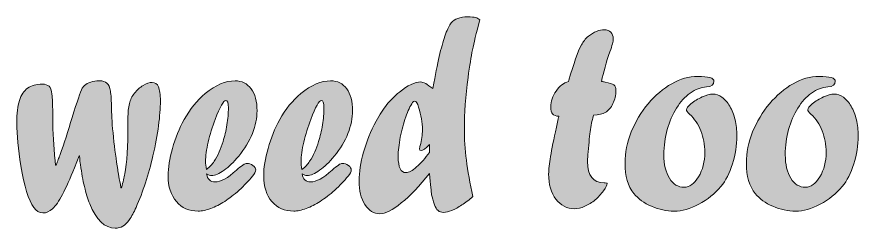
# Model space of a CAD drawing. Extents: x 459 to 1408, y -1274 to -568.
# Drawn here: x 855 to 1405, y -1274 to -1136 of the extents above; entities that cross this region are included whole.
import ezdxf

# ---------------------------------------------------------------- set-up
doc = ezdxf.new("R2010")
doc.units = 0
doc.header["$MEASUREMENT"] = 0
doc.layers.add('katman 1', color=7, linetype='Continuous')

# ---------------------------------------------------------------- blocks, each defined once
blk = doc.blocks.new('block 5')
at = {"layer": 'katman 1', "true_color": 0xffffff}
h = blk.add_hatch(color=7, dxfattribs=at)
h.dxf.hatch_style = 2
edge = h.paths.add_edge_path()
edge.add_spline(control_points=[(1126.57, -1183.02), (1126.57, -1183.02), (1127.29, -1179.43), (1127.29, -1179.43), (1128.76, -1171.44), (1130.1, -1164.97), (1131.29, -1160.04), (1132.48, -1155.11), (1133.71, -1150.94), (1134.97, -1147.52), (1136.23, -1144.11), (1137.48, -1141.65), (1138.72, -1140.13), (1140.72, -1137.5), (1144.32, -1136.19), (1149.51, -1136.19), (1151.8, -1136.19), (1153.5, -1136.34), (1154.63, -1136.63), (1155.74, -1136.92), (1156.64, -1137.45), (1157.31, -1138.2), (1155.02, -1146.9), (1153.43, -1153.42), (1152.55, -1157.77), (1151.67, -1162.11), (1150.71, -1168.08), (1149.66, -1175.67), (1148.04, -1188.04), (1147.23, -1199.21), (1147.23, -1209.19), (1147.23, -1215.79), (1147.67, -1222.63), (1148.55, -1229.72), (1149.43, -1236.81), (1150.87, -1244.7), (1152.87, -1253.4), (1150.35, -1255.56), (1147.93, -1257.4), (1145.62, -1258.91), (1143.31, -1260.43), (1141.12, -1261.63), (1139.04, -1262.5), (1136.97, -1263.38), (1135.15, -1263.81), (1133.58, -1263.81), (1130.81, -1263.81), (1128.86, -1262.15), (1127.72, -1258.82), (1126.76, -1256.08), (1126.14, -1253.88), (1125.86, -1252.22), (1125.57, -1250.55), (1125.07, -1245.93), (1124.36, -1238.34), (1117.97, -1246.51), (1111.86, -1252.95), (1106.02, -1257.64), (1100.19, -1262.34), (1095.53, -1264.69), (1092.05, -1264.69), (1088.05, -1264.69), (1084.77, -1262.69), (1082.22, -1258.69), (1079.67, -1254.7), (1078.4, -1249.55), (1078.4, -1243.24), (1078.4, -1237.58), (1079.39, -1231.29), (1081.37, -1224.38), (1083.34, -1217.46), (1086.07, -1210.77), (1089.55, -1204.29), (1091.84, -1200.03), (1094.18, -1196.43), (1096.59, -1193.48), (1099, -1190.53), (1101.72, -1187.81), (1104.77, -1185.3), (1110.3, -1180.86), (1114.92, -1178.64), (1118.64, -1178.64), (1120.45, -1178.64), (1123.09, -1180.1), (1126.57, -1183.02)], knot_values=[0, 0, 0, 0, 1, 1, 1, 2, 2, 2, 3, 3, 3, 4, 4, 4, 5, 5, 5, 6, 6, 6, 7, 7, 7, 8, 8, 8, 9, 9, 9, 10, 10, 10, 11, 11, 11, 12, 12, 12, 13, 13, 13, 14, 14, 14, 15, 15, 15, 16, 16, 16, 17, 17, 17, 18, 18, 18, 19, 19, 19, 20, 20, 20, 21, 21, 21, 22, 22, 22, 23, 23, 23, 24, 24, 24, 25, 25, 25, 26, 26, 26, 27, 27, 27, 28, 28, 28, 28], degree=3, periodic=1)
edge = h.paths.add_edge_path()
edge.add_spline(control_points=[(1124.36, -1224.6), (1124.36, -1224.6), (1124.36, -1219.52), (1124.36, -1219.52), (1121.93, -1222.15), (1120.12, -1223.46), (1118.92, -1223.46), (1118.26, -1223.46), (1117.92, -1223.05), (1117.92, -1222.24), (1117.92, -1221.89), (1118.07, -1221.16), (1118.35, -1220.05), (1119.35, -1216.55), (1119.85, -1213.16), (1119.85, -1209.89), (1119.85, -1205.17), (1119.02, -1200.27), (1117.35, -1195.19), (1116.64, -1192.56), (1115.76, -1191.25), (1114.71, -1191.25), (1114.18, -1191.25), (1113.75, -1191.54), (1113.42, -1192.12), (1111.85, -1194.34), (1110.35, -1197.48), (1108.92, -1201.53), (1107.49, -1205.59), (1106.31, -1210), (1105.38, -1214.75), (1104.45, -1219.51), (1103.99, -1223.72), (1103.99, -1227.4), (1103.99, -1234.35), (1105.7, -1237.82), (1109.13, -1237.82), (1110.85, -1237.82), (1113.15, -1236.58), (1116.03, -1234.1), (1118.91, -1231.62), (1121.69, -1228.45), (1124.36, -1224.6)], knot_values=[0, 0, 0, 0, 1, 1, 1, 2, 2, 2, 3, 3, 3, 4, 4, 4, 5, 5, 5, 6, 6, 6, 7, 7, 7, 8, 8, 8, 9, 9, 9, 10, 10, 10, 11, 11, 11, 12, 12, 12, 13, 13, 13, 14, 14, 14, 14], degree=3, periodic=1)
h = blk.add_hatch(color=7, dxfattribs=at)
h.dxf.hatch_style = 2
edge = h.paths.add_edge_path()
edge.add_spline(control_points=[(1215.27, -1178.47), (1215.27, -1178.47), (1215.55, -1177.42), (1215.55, -1177.42), (1218.7, -1166.56), (1221.42, -1158.92), (1223.71, -1154.48), (1224.81, -1152.38), (1226.34, -1150.52), (1228.29, -1148.88), (1231.97, -1146.02), (1235.42, -1144.59), (1238.67, -1144.59), (1240.58, -1144.59), (1242.03, -1145.12), (1243.03, -1146.17), (1244.03, -1147.22), (1244.54, -1148.74), (1244.54, -1150.73), (1244.54, -1152.07), (1243.82, -1154.81), (1242.38, -1158.95), (1239.93, -1165.83), (1238.11, -1172.28), (1236.91, -1178.29), (1237.72, -1178.41), (1238.51, -1178.58), (1239.27, -1178.81), (1242.14, -1179.34), (1244.02, -1179.94), (1244.93, -1180.61), (1245.83, -1181.28), (1246.29, -1182.49), (1246.29, -1184.24), (1246.29, -1187.34), (1245.64, -1190.2), (1244.36, -1192.82), (1243.07, -1195.45), (1241.38, -1197.38), (1239.29, -1198.6), (1237.72, -1199.48), (1235.17, -1200.06), (1231.65, -1200.35), (1231.03, -1202.63), (1230.35, -1205.76), (1229.6, -1209.73), (1229.17, -1213.23), (1228.7, -1218.08), (1228.18, -1224.26), (1227.9, -1226.54), (1227.75, -1228.67), (1227.75, -1230.65), (1227.75, -1239.86), (1231.4, -1244.47), (1238.69, -1244.47), (1238.69, -1244.47), (1239.12, -1244.47), (1239.12, -1244.47), (1239.12, -1244.47), (1239.33, -1244.47), (1239.33, -1244.47), (1240.19, -1244.47), (1240.62, -1244.65), (1240.62, -1244.99), (1240.62, -1245.93), (1239.81, -1247.51), (1238.19, -1249.72), (1236.57, -1251.94), (1234.78, -1253.89), (1232.83, -1255.59), (1230.73, -1257.34), (1228.44, -1258.74), (1225.96, -1259.79), (1223.48, -1260.84), (1221.24, -1261.36), (1219.23, -1261.36), (1214.22, -1261.36), (1210.15, -1259.29), (1207.02, -1255.15), (1203.9, -1251.01), (1202.33, -1245.52), (1202.33, -1238.69), (1202.33, -1235.78), (1202.75, -1231.95), (1203.58, -1227.22), (1204.42, -1222.5), (1205.71, -1216.17), (1207.48, -1208.23), (1207.76, -1206.83), (1208.07, -1205.36), (1208.41, -1203.81), (1208.74, -1202.26), (1208.93, -1201.34), (1208.98, -1201.05), (1207.07, -1200.99), (1205.71, -1200.5), (1204.91, -1199.56), (1204.09, -1198.63), (1203.69, -1197.11), (1203.69, -1195.01), (1203.69, -1191.34), (1204.85, -1187.87), (1207.16, -1184.6), (1209.47, -1181.33), (1212.17, -1179.29), (1215.27, -1178.47)], knot_values=[0, 0, 0, 0, 1, 1, 1, 2, 2, 2, 3, 3, 3, 4, 4, 4, 5, 5, 5, 6, 6, 6, 7, 7, 7, 8, 8, 8, 9, 9, 9, 10, 10, 10, 11, 11, 11, 12, 12, 12, 13, 13, 13, 14, 14, 14, 15, 15, 15, 16, 16, 16, 17, 17, 17, 18, 18, 18, 19, 19, 19, 20, 20, 20, 21, 21, 21, 22, 22, 22, 23, 23, 23, 24, 24, 24, 25, 25, 25, 26, 26, 26, 27, 27, 27, 28, 28, 28, 29, 29, 29, 30, 30, 30, 31, 31, 31, 32, 32, 32, 33, 33, 33, 34, 34, 34, 35, 35, 35, 35], degree=3, periodic=1)
h = blk.add_hatch(color=7, dxfattribs=at)
h.dxf.hatch_style = 2
edge = h.paths.add_edge_path()
edge.add_spline(control_points=[(1299.75, -1175.05), (1306.85, -1175.05), (1310.4, -1176.08), (1310.4, -1178.12), (1310.4, -1180.45), (1308.8, -1181.71), (1305.61, -1181.88), (1301.75, -1182.17), (1298.15, -1183.52), (1294.82, -1185.91), (1291.48, -1188.3), (1288.52, -1191.57), (1285.92, -1195.71), (1283.32, -1199.86), (1281.3, -1204.52), (1279.84, -1209.72), (1278.39, -1214.91), (1277.66, -1220.4), (1277.66, -1226.17), (1277.66, -1232.54), (1278.88, -1237.66), (1281.31, -1241.54), (1283.74, -1245.42), (1286.91, -1247.36), (1290.82, -1247.36), (1294.44, -1247.36), (1297.61, -1245.08), (1300.32, -1240.53), (1303.04, -1235.98), (1304.4, -1230.67), (1304.4, -1224.6), (1304.4, -1219.64), (1303.55, -1214.99), (1301.86, -1210.64), (1300.17, -1206.29), (1297.7, -1202.63), (1294.46, -1199.65), (1293.08, -1198.31), (1292.39, -1197.35), (1292.39, -1196.76), (1292.39, -1195.95), (1293.36, -1194.69), (1295.32, -1193), (1297.51, -1191.19), (1299.96, -1189.67), (1302.68, -1188.45), (1305.4, -1187.22), (1307.68, -1186.61), (1309.54, -1186.61), (1311.69, -1186.61), (1313.72, -1187.29), (1315.65, -1188.67), (1317.58, -1190.04), (1319.28, -1191.99), (1320.76, -1194.53), (1322.24, -1197.07), (1323.37, -1199.99), (1324.16, -1203.28), (1324.94, -1206.58), (1325.34, -1210.1), (1325.34, -1213.83), (1325.34, -1220.02), (1324.38, -1226.13), (1322.48, -1232.17), (1320.57, -1238.21), (1318.07, -1243.1), (1314.97, -1246.83), (1310.97, -1251.56), (1306.15, -1255.43), (1300.5, -1258.43), (1294.85, -1261.44), (1289.48, -1262.94), (1284.38, -1262.94), (1279.43, -1262.94), (1274.51, -1261.89), (1269.62, -1259.79), (1264.74, -1257.69), (1260.87, -1254.92), (1258.01, -1251.47), (1254.2, -1246.8), (1252.29, -1240.18), (1252.29, -1231.6), (1252.29, -1224.83), (1253.65, -1218.06), (1256.37, -1211.29), (1259.08, -1204.52), (1262.76, -1198.38), (1267.41, -1192.87), (1272.05, -1187.35), (1277.18, -1183.01), (1282.77, -1179.82), (1288.37, -1176.64), (1294.03, -1175.05), (1299.75, -1175.05)], knot_values=[0, 0, 0, 0, 1, 1, 1, 2, 2, 2, 3, 3, 3, 4, 4, 4, 5, 5, 5, 6, 6, 6, 7, 7, 7, 8, 8, 8, 9, 9, 9, 10, 10, 10, 11, 11, 11, 12, 12, 12, 13, 13, 13, 14, 14, 14, 15, 15, 15, 16, 16, 16, 17, 17, 17, 18, 18, 18, 19, 19, 19, 20, 20, 20, 21, 21, 21, 22, 22, 22, 23, 23, 23, 24, 24, 24, 25, 25, 25, 26, 26, 26, 27, 27, 27, 28, 28, 28, 29, 29, 29, 30, 30, 30, 31, 31, 31, 31], degree=3, periodic=1)
h = blk.add_hatch(color=7, dxfattribs=at)
h.dxf.hatch_style = 2
edge = h.paths.add_edge_path()
edge.add_spline(control_points=[(1379.08, -1175.05), (1386.18, -1175.05), (1389.73, -1176.08), (1389.73, -1178.12), (1389.73, -1180.45), (1388.14, -1181.71), (1384.94, -1181.88), (1381.08, -1182.17), (1377.49, -1183.52), (1374.15, -1185.91), (1370.82, -1188.3), (1367.85, -1191.57), (1365.25, -1195.71), (1362.66, -1199.86), (1360.63, -1204.52), (1359.18, -1209.72), (1357.72, -1214.91), (1357, -1220.4), (1357, -1226.17), (1357, -1232.54), (1358.21, -1237.66), (1360.64, -1241.54), (1363.07, -1245.42), (1366.24, -1247.36), (1370.15, -1247.36), (1373.77, -1247.36), (1376.94, -1245.08), (1379.65, -1240.53), (1382.37, -1235.98), (1383.73, -1230.67), (1383.73, -1224.6), (1383.73, -1219.64), (1382.88, -1214.99), (1381.19, -1210.64), (1379.5, -1206.29), (1377.03, -1202.63), (1373.79, -1199.65), (1372.41, -1198.31), (1371.72, -1197.35), (1371.72, -1196.76), (1371.72, -1195.95), (1372.7, -1194.69), (1374.65, -1193), (1376.84, -1191.19), (1379.3, -1189.67), (1382.01, -1188.45), (1384.73, -1187.22), (1387.02, -1186.61), (1388.87, -1186.61), (1391.02, -1186.61), (1393.06, -1187.29), (1394.98, -1188.67), (1396.91, -1190.04), (1398.62, -1191.99), (1400.09, -1194.53), (1401.57, -1197.07), (1402.7, -1199.99), (1403.49, -1203.28), (1404.28, -1206.58), (1404.67, -1210.1), (1404.67, -1213.83), (1404.67, -1220.02), (1403.72, -1226.13), (1401.81, -1232.17), (1399.9, -1238.21), (1397.4, -1243.1), (1394.31, -1246.83), (1390.3, -1251.56), (1385.48, -1255.43), (1379.83, -1258.43), (1374.19, -1261.44), (1368.81, -1262.94), (1363.72, -1262.94), (1358.76, -1262.94), (1353.84, -1261.89), (1348.96, -1259.79), (1344.07, -1257.69), (1340.2, -1254.92), (1337.34, -1251.47), (1333.53, -1246.8), (1331.62, -1240.18), (1331.62, -1231.6), (1331.62, -1224.83), (1332.98, -1218.06), (1335.7, -1211.29), (1338.41, -1204.52), (1342.1, -1198.38), (1346.74, -1192.87), (1351.39, -1187.35), (1356.51, -1183.01), (1362.11, -1179.82), (1367.71, -1176.64), (1373.36, -1175.05), (1379.08, -1175.05)], knot_values=[0, 0, 0, 0, 1, 1, 1, 2, 2, 2, 3, 3, 3, 4, 4, 4, 5, 5, 5, 6, 6, 6, 7, 7, 7, 8, 8, 8, 9, 9, 9, 10, 10, 10, 11, 11, 11, 12, 12, 12, 13, 13, 13, 14, 14, 14, 15, 15, 15, 16, 16, 16, 17, 17, 17, 18, 18, 18, 19, 19, 19, 20, 20, 20, 21, 21, 21, 22, 22, 22, 23, 23, 23, 24, 24, 24, 25, 25, 25, 26, 26, 26, 27, 27, 27, 28, 28, 28, 29, 29, 29, 30, 30, 30, 31, 31, 31, 31], degree=3, periodic=1)
h = blk.add_hatch(color=7, dxfattribs=at)
h.dxf.hatch_style = 2
edge = h.paths.add_edge_path()
edge.add_spline(control_points=[(895.38, -1226.81), (895.38, -1226.81), (892.32, -1234.71), (892.32, -1234.71), (889.51, -1241.8), (886.94, -1247.56), (884.6, -1252), (882.26, -1256.43), (880.09, -1259.57), (878.09, -1261.41), (876.09, -1263.25), (873.96, -1264.16), (871.72, -1264.16), (869.43, -1264.16), (867.43, -1262.97), (865.71, -1260.58), (862.37, -1255.79), (859.58, -1246.72), (857.34, -1233.35), (855.58, -1222.56), (854.69, -1213.25), (854.69, -1205.43), (854.69, -1199.3), (855.27, -1194.41), (856.41, -1190.77), (857.55, -1187.12), (859.34, -1184.44), (861.77, -1182.71), (864.2, -1180.99), (867.37, -1180.13), (871.28, -1180.13), (873.32, -1180.13), (874.81, -1180.57), (875.74, -1181.45), (876.67, -1182.32), (877.3, -1184.07), (877.64, -1186.7), (877.97, -1189.32), (878.14, -1193.29), (878.14, -1198.6), (878.14, -1208.29), (878.53, -1217.42), (879.3, -1226), (879.4, -1226.47), (879.64, -1228.8), (880.03, -1233), (880.03, -1233), (880.39, -1233), (880.39, -1233), (880.72, -1232.13), (880.98, -1231.43), (881.17, -1230.9), (881.36, -1230.38), (881.56, -1229.85), (881.75, -1229.33), (881.94, -1228.8), (882.11, -1228.32), (882.28, -1227.88), (882.45, -1227.44), (882.68, -1226.82), (882.96, -1226), (885.49, -1219), (888.13, -1210.94), (890.89, -1201.84), (894.09, -1191.39), (896.28, -1185.03), (897.47, -1182.76), (897.8, -1182.23), (898.25, -1181.65), (898.83, -1181.01), (901.11, -1178.96), (904.38, -1177.94), (908.61, -1177.94), (910.85, -1177.94), (912.52, -1178.45), (913.62, -1179.48), (914.71, -1180.5), (915.46, -1182.2), (915.87, -1184.6), (916.27, -1186.99), (916.52, -1190.93), (916.62, -1196.41), (916.62, -1200.79), (917.03, -1206.91), (917.87, -1214.75), (918.7, -1222.6), (919.62, -1229.59), (920.62, -1235.72), (920.96, -1237.82), (921.67, -1241.81), (922.77, -1247.71), (922.77, -1247.71), (923.13, -1247.71), (923.13, -1247.71), (924.17, -1243.86), (924.88, -1240.85), (925.26, -1238.69), (926.62, -1231.28), (927.31, -1220.6), (927.31, -1206.65), (927.31, -1206.65), (927.31, -1202.71), (927.31, -1202.71), (927.31, -1198.57), (927.62, -1195.26), (928.24, -1192.78), (928.86, -1190.3), (929.95, -1188.04), (931.53, -1186), (933.19, -1183.95), (935.12, -1182.28), (937.32, -1180.96), (939.51, -1179.65), (941.44, -1178.99), (943.1, -1178.99), (945.06, -1178.99), (946.45, -1179.94), (947.29, -1181.84), (948.12, -1183.73), (948.54, -1186.81), (948.54, -1191.07), (948.54, -1200.64), (946.92, -1212.58), (943.68, -1226.88), (940.87, -1239.07), (937.18, -1250.31), (932.61, -1260.58), (931.13, -1263.79), (929.7, -1266.41), (928.32, -1268.45), (926.94, -1270.5), (925.51, -1271.94), (924.04, -1272.79), (922.56, -1273.63), (920.87, -1274.06), (918.96, -1274.06), (912.2, -1274.06), (906.65, -1268.75), (902.32, -1258.13), (901.03, -1254.86), (899.89, -1251.15), (898.89, -1246.99), (897.89, -1242.84), (897.03, -1238.04), (896.31, -1232.6), (896.07, -1231.66), (895.88, -1229.73), (895.74, -1226.81), (895.74, -1226.81), (895.38, -1226.81), (895.38, -1226.81)], knot_values=[0, 0, 0, 0, 1, 1, 1, 2, 2, 2, 3, 3, 3, 4, 4, 4, 5, 5, 5, 6, 6, 6, 7, 7, 7, 8, 8, 8, 9, 9, 9, 10, 10, 10, 11, 11, 11, 12, 12, 12, 13, 13, 13, 14, 14, 14, 15, 15, 15, 16, 16, 16, 17, 17, 17, 18, 18, 18, 19, 19, 19, 20, 20, 20, 21, 21, 21, 22, 22, 22, 23, 23, 23, 24, 24, 24, 25, 25, 25, 26, 26, 26, 27, 27, 27, 28, 28, 28, 29, 29, 29, 30, 30, 30, 31, 31, 31, 32, 32, 32, 33, 33, 33, 34, 34, 34, 35, 35, 35, 36, 36, 36, 37, 37, 37, 38, 38, 38, 39, 39, 39, 40, 40, 40, 41, 41, 41, 42, 42, 42, 43, 43, 43, 44, 44, 44, 45, 45, 45, 46, 46, 46, 47, 47, 47, 48, 48, 48, 49, 49, 49, 50, 50, 50, 50], degree=3, periodic=1)
h = blk.add_hatch(color=7, dxfattribs=at)
h.dxf.hatch_style = 2
edge = h.paths.add_edge_path()
edge.add_spline(control_points=[(978.77, -1238.69), (979.29, -1242.19), (981.15, -1243.94), (984.34, -1243.94), (987.92, -1243.94), (992.56, -1241.38), (998.28, -1236.24), (1001.62, -1233.26), (1003.86, -1231.78), (1005, -1231.78), (1006.43, -1231.78), (1007.76, -1232.24), (1009, -1233.18), (1010.24, -1234.11), (1010.86, -1235.07), (1010.86, -1236.07), (1010.86, -1237.12), (1010.17, -1238.49), (1008.79, -1240.18), (1006.26, -1243.27), (1003.36, -1246.29), (1000.07, -1249.24), (996.78, -1252.19), (993.61, -1254.64), (990.56, -1256.59), (987.51, -1258.55), (984.46, -1260.09), (981.41, -1261.23), (978.36, -1262.37), (975.65, -1262.94), (973.27, -1262.94), (967.31, -1262.94), (962.55, -1260.85), (958.97, -1256.68), (955.4, -1252.51), (953.61, -1246.95), (953.61, -1240.01), (953.61, -1234.7), (954.55, -1228.7), (956.43, -1222.02), (958.32, -1215.33), (960.85, -1209.08), (964.05, -1203.24), (967.81, -1196.41), (972.43, -1190.72), (977.91, -1186.17), (984.68, -1180.69), (991.16, -1177.94), (997.35, -1177.94), (1001.83, -1177.94), (1005.34, -1179.68), (1007.89, -1183.15), (1010.44, -1186.62), (1011.72, -1191.39), (1011.72, -1197.46), (1011.72, -1202.19), (1010.7, -1207.12), (1008.68, -1212.26), (1006.65, -1217.39), (1003.67, -1222.32), (999.71, -1227.05), (996.47, -1231.02), (993.29, -1234.11), (990.17, -1236.33), (987.05, -1238.55), (984.32, -1239.66), (981.99, -1239.66), (980.94, -1239.66), (979.86, -1239.34), (978.77, -1238.69)], knot_values=[0, 0, 0, 0, 1, 1, 1, 2, 2, 2, 3, 3, 3, 4, 4, 4, 5, 5, 5, 6, 6, 6, 7, 7, 7, 8, 8, 8, 9, 9, 9, 10, 10, 10, 11, 11, 11, 12, 12, 12, 13, 13, 13, 14, 14, 14, 15, 15, 15, 16, 16, 16, 17, 17, 17, 18, 18, 18, 19, 19, 19, 20, 20, 20, 21, 21, 21, 22, 22, 22, 23, 23, 23, 23], degree=3, periodic=1)
edge = h.paths.add_edge_path()
edge.add_spline(control_points=[(978.63, -1235.89), (980.82, -1234.08), (982.49, -1232.27), (983.63, -1230.46), (986.15, -1226.67), (988.11, -1222.32), (989.49, -1217.42), (990.59, -1214.21), (991.44, -1210.62), (992.06, -1206.65), (992.68, -1202.69), (992.99, -1198.98), (992.99, -1195.54), (992.99, -1192.33), (992.44, -1190.72), (991.35, -1190.72), (989.82, -1190.72), (987.49, -1194.84), (984.34, -1203.07), (982.49, -1208.03), (980.97, -1212.97), (979.81, -1217.9), (978.64, -1222.83), (978.05, -1227.08), (978.05, -1230.64), (978.05, -1231.87), (978.24, -1233.62), (978.63, -1235.89)], knot_values=[0, 0, 0, 0, 1, 1, 1, 2, 2, 2, 3, 3, 3, 4, 4, 4, 5, 5, 5, 6, 6, 6, 7, 7, 7, 8, 8, 8, 9, 9, 9, 9], degree=3, periodic=1)
h = blk.add_hatch(color=7, dxfattribs=at)
h.dxf.hatch_style = 2
edge = h.paths.add_edge_path()
edge.add_spline(control_points=[(1041.24, -1238.69), (1041.76, -1242.19), (1043.62, -1243.94), (1046.81, -1243.94), (1050.38, -1243.94), (1055.03, -1241.38), (1060.75, -1236.24), (1064.08, -1233.26), (1066.32, -1231.78), (1067.47, -1231.78), (1068.9, -1231.78), (1070.23, -1232.24), (1071.47, -1233.18), (1072.71, -1234.11), (1073.33, -1235.07), (1073.33, -1236.07), (1073.33, -1237.12), (1072.64, -1238.49), (1071.25, -1240.18), (1068.73, -1243.27), (1065.82, -1246.29), (1062.53, -1249.24), (1059.25, -1252.19), (1056.08, -1254.64), (1053.03, -1256.59), (1049.98, -1258.55), (1046.93, -1260.09), (1043.88, -1261.23), (1040.83, -1262.37), (1038.11, -1262.94), (1035.73, -1262.94), (1029.78, -1262.94), (1025.01, -1260.85), (1021.44, -1256.68), (1017.86, -1252.51), (1016.08, -1246.95), (1016.08, -1240.01), (1016.08, -1234.7), (1017.02, -1228.7), (1018.9, -1222.02), (1020.78, -1215.33), (1023.32, -1209.08), (1026.51, -1203.24), (1030.28, -1196.41), (1034.9, -1190.72), (1040.38, -1186.17), (1047.14, -1180.69), (1053.62, -1177.94), (1059.82, -1177.94), (1064.3, -1177.94), (1067.81, -1179.68), (1070.36, -1183.15), (1072.91, -1186.62), (1074.18, -1191.39), (1074.18, -1197.46), (1074.18, -1202.19), (1073.17, -1207.12), (1071.15, -1212.26), (1069.12, -1217.39), (1066.13, -1222.32), (1062.18, -1227.05), (1058.94, -1231.02), (1055.76, -1234.11), (1052.64, -1236.33), (1049.51, -1238.55), (1046.79, -1239.66), (1044.45, -1239.66), (1043.4, -1239.66), (1042.33, -1239.34), (1041.24, -1238.69)], knot_values=[0, 0, 0, 0, 1, 1, 1, 2, 2, 2, 3, 3, 3, 4, 4, 4, 5, 5, 5, 6, 6, 6, 7, 7, 7, 8, 8, 8, 9, 9, 9, 10, 10, 10, 11, 11, 11, 12, 12, 12, 13, 13, 13, 14, 14, 14, 15, 15, 15, 16, 16, 16, 17, 17, 17, 18, 18, 18, 19, 19, 19, 20, 20, 20, 21, 21, 21, 22, 22, 22, 23, 23, 23, 23], degree=3, periodic=1)
edge = h.paths.add_edge_path()
edge.add_spline(control_points=[(1041.09, -1235.89), (1043.28, -1234.08), (1044.95, -1232.27), (1046.1, -1230.46), (1048.62, -1226.67), (1050.57, -1222.32), (1051.96, -1217.42), (1053.05, -1214.21), (1053.91, -1210.62), (1054.53, -1206.65), (1055.15, -1202.69), (1055.46, -1198.98), (1055.46, -1195.54), (1055.46, -1192.33), (1054.91, -1190.72), (1053.82, -1190.72), (1052.29, -1190.72), (1049.96, -1194.84), (1046.81, -1203.07), (1044.95, -1208.03), (1043.44, -1212.97), (1042.27, -1217.9), (1041.1, -1222.83), (1040.52, -1227.08), (1040.52, -1230.64), (1040.52, -1231.87), (1040.71, -1233.62), (1041.09, -1235.89)], knot_values=[0, 0, 0, 0, 1, 1, 1, 2, 2, 2, 3, 3, 3, 4, 4, 4, 5, 5, 5, 6, 6, 6, 7, 7, 7, 8, 8, 8, 9, 9, 9, 9], degree=3, periodic=1)
at = {"layer": 'katman 1', "lineweight": 0}
for points, knots in [([(1126.57, -1183.02), (1126.57, -1183.02), (1127.29, -1179.43), (1127.29, -1179.43), (1128.76, -1171.44), (1130.1, -1164.97), (1131.29, -1160.04), (1132.48, -1155.11), (1133.71, -1150.94), (1134.97, -1147.52), (1136.23, -1144.11), (1137.48, -1141.65), (1138.72, -1140.13), (1140.72, -1137.5), (1144.32, -1136.19), (1149.51, -1136.19), (1151.8, -1136.19), (1153.5, -1136.34), (1154.63, -1136.63), (1155.74, -1136.92), (1156.64, -1137.45), (1157.31, -1138.2), (1155.02, -1146.9), (1153.43, -1153.42), (1152.55, -1157.77), (1151.67, -1162.11), (1150.71, -1168.08), (1149.66, -1175.67), (1148.04, -1188.04), (1147.23, -1199.21), (1147.23, -1209.19), (1147.23, -1215.79), (1147.67, -1222.63), (1148.55, -1229.72), (1149.43, -1236.81), (1150.87, -1244.7), (1152.87, -1253.4), (1150.35, -1255.56), (1147.93, -1257.4), (1145.62, -1258.91), (1143.31, -1260.43), (1141.12, -1261.63), (1139.04, -1262.5), (1136.97, -1263.38), (1135.15, -1263.81), (1133.58, -1263.81), (1130.81, -1263.81), (1128.86, -1262.15), (1127.72, -1258.82), (1126.76, -1256.08), (1126.14, -1253.88), (1125.86, -1252.22), (1125.57, -1250.55), (1125.07, -1245.93), (1124.36, -1238.34), (1117.97, -1246.51), (1111.86, -1252.95), (1106.02, -1257.64), (1100.19, -1262.34), (1095.53, -1264.69), (1092.05, -1264.69), (1088.05, -1264.69), (1084.77, -1262.69), (1082.22, -1258.69), (1079.67, -1254.7), (1078.4, -1249.55), (1078.4, -1243.24), (1078.4, -1237.58), (1079.39, -1231.29), (1081.37, -1224.38), (1083.34, -1217.46), (1086.07, -1210.77), (1089.55, -1204.29), (1091.84, -1200.03), (1094.18, -1196.43), (1096.59, -1193.48), (1099, -1190.53), (1101.72, -1187.81), (1104.77, -1185.3), (1110.3, -1180.86), (1114.92, -1178.64), (1118.64, -1178.64), (1120.45, -1178.64), (1123.09, -1180.1), (1126.57, -1183.02)], [0, 0, 0, 0, 1, 1, 1, 2, 2, 2, 3, 3, 3, 4, 4, 4, 5, 5, 5, 6, 6, 6, 7, 7, 7, 8, 8, 8, 9, 9, 9, 10, 10, 10, 11, 11, 11, 12, 12, 12, 13, 13, 13, 14, 14, 14, 15, 15, 15, 16, 16, 16, 17, 17, 17, 18, 18, 18, 19, 19, 19, 20, 20, 20, 21, 21, 21, 22, 22, 22, 23, 23, 23, 24, 24, 24, 25, 25, 25, 26, 26, 26, 27, 27, 27, 28, 28, 28, 28]), ([(1215.27, -1178.47), (1215.27, -1178.47), (1215.55, -1177.42), (1215.55, -1177.42), (1218.7, -1166.56), (1221.42, -1158.92), (1223.71, -1154.48), (1224.81, -1152.38), (1226.34, -1150.52), (1228.29, -1148.88), (1231.97, -1146.02), (1235.42, -1144.59), (1238.67, -1144.59), (1240.58, -1144.59), (1242.03, -1145.12), (1243.03, -1146.17), (1244.03, -1147.22), (1244.54, -1148.74), (1244.54, -1150.73), (1244.54, -1152.07), (1243.82, -1154.81), (1242.38, -1158.95), (1239.93, -1165.83), (1238.11, -1172.28), (1236.91, -1178.29), (1237.72, -1178.41), (1238.51, -1178.58), (1239.27, -1178.81), (1242.14, -1179.34), (1244.02, -1179.94), (1244.93, -1180.61), (1245.83, -1181.28), (1246.29, -1182.49), (1246.29, -1184.24), (1246.29, -1187.34), (1245.64, -1190.2), (1244.36, -1192.82), (1243.07, -1195.45), (1241.38, -1197.38), (1239.29, -1198.6), (1237.72, -1199.48), (1235.17, -1200.06), (1231.65, -1200.35), (1231.03, -1202.63), (1230.35, -1205.76), (1229.6, -1209.73), (1229.17, -1213.23), (1228.7, -1218.08), (1228.18, -1224.26), (1227.9, -1226.54), (1227.75, -1228.67), (1227.75, -1230.65), (1227.75, -1239.86), (1231.4, -1244.47), (1238.69, -1244.47), (1238.69, -1244.47), (1239.12, -1244.47), (1239.12, -1244.47), (1239.12, -1244.47), (1239.33, -1244.47), (1239.33, -1244.47), (1240.19, -1244.47), (1240.62, -1244.65), (1240.62, -1244.99), (1240.62, -1245.93), (1239.81, -1247.51), (1238.19, -1249.72), (1236.57, -1251.94), (1234.78, -1253.89), (1232.83, -1255.59), (1230.73, -1257.34), (1228.44, -1258.74), (1225.96, -1259.79), (1223.48, -1260.84), (1221.24, -1261.36), (1219.23, -1261.36), (1214.22, -1261.36), (1210.15, -1259.29), (1207.02, -1255.15), (1203.9, -1251.01), (1202.33, -1245.52), (1202.33, -1238.69), (1202.33, -1235.78), (1202.75, -1231.95), (1203.58, -1227.22), (1204.42, -1222.5), (1205.71, -1216.17), (1207.48, -1208.23), (1207.76, -1206.83), (1208.07, -1205.36), (1208.41, -1203.81), (1208.74, -1202.26), (1208.93, -1201.34), (1208.98, -1201.05), (1207.07, -1200.99), (1205.71, -1200.5), (1204.91, -1199.56), (1204.09, -1198.63), (1203.69, -1197.11), (1203.69, -1195.01), (1203.69, -1191.34), (1204.85, -1187.87), (1207.16, -1184.6), (1209.47, -1181.33), (1212.17, -1179.29), (1215.27, -1178.47)], [0, 0, 0, 0, 1, 1, 1, 2, 2, 2, 3, 3, 3, 4, 4, 4, 5, 5, 5, 6, 6, 6, 7, 7, 7, 8, 8, 8, 9, 9, 9, 10, 10, 10, 11, 11, 11, 12, 12, 12, 13, 13, 13, 14, 14, 14, 15, 15, 15, 16, 16, 16, 17, 17, 17, 18, 18, 18, 19, 19, 19, 20, 20, 20, 21, 21, 21, 22, 22, 22, 23, 23, 23, 24, 24, 24, 25, 25, 25, 26, 26, 26, 27, 27, 27, 28, 28, 28, 29, 29, 29, 30, 30, 30, 31, 31, 31, 32, 32, 32, 33, 33, 33, 34, 34, 34, 35, 35, 35, 35]), ([(1299.75, -1175.05), (1306.85, -1175.05), (1310.4, -1176.08), (1310.4, -1178.12), (1310.4, -1180.45), (1308.8, -1181.71), (1305.61, -1181.88), (1301.75, -1182.17), (1298.15, -1183.52), (1294.82, -1185.91), (1291.48, -1188.3), (1288.52, -1191.57), (1285.92, -1195.71), (1283.32, -1199.86), (1281.3, -1204.52), (1279.84, -1209.72), (1278.39, -1214.91), (1277.66, -1220.4), (1277.66, -1226.17), (1277.66, -1232.54), (1278.88, -1237.66), (1281.31, -1241.54), (1283.74, -1245.42), (1286.91, -1247.36), (1290.82, -1247.36), (1294.44, -1247.36), (1297.61, -1245.08), (1300.32, -1240.53), (1303.04, -1235.98), (1304.4, -1230.67), (1304.4, -1224.6), (1304.4, -1219.64), (1303.55, -1214.99), (1301.86, -1210.64), (1300.17, -1206.29), (1297.7, -1202.63), (1294.46, -1199.65), (1293.08, -1198.31), (1292.39, -1197.35), (1292.39, -1196.76), (1292.39, -1195.95), (1293.36, -1194.69), (1295.32, -1193), (1297.51, -1191.19), (1299.96, -1189.67), (1302.68, -1188.45), (1305.4, -1187.22), (1307.68, -1186.61), (1309.54, -1186.61), (1311.69, -1186.61), (1313.72, -1187.29), (1315.65, -1188.67), (1317.58, -1190.04), (1319.28, -1191.99), (1320.76, -1194.53), (1322.24, -1197.07), (1323.37, -1199.99), (1324.16, -1203.28), (1324.94, -1206.58), (1325.34, -1210.1), (1325.34, -1213.83), (1325.34, -1220.02), (1324.38, -1226.13), (1322.48, -1232.17), (1320.57, -1238.21), (1318.07, -1243.1), (1314.97, -1246.83), (1310.97, -1251.56), (1306.15, -1255.43), (1300.5, -1258.43), (1294.85, -1261.44), (1289.48, -1262.94), (1284.38, -1262.94), (1279.43, -1262.94), (1274.51, -1261.89), (1269.62, -1259.79), (1264.74, -1257.69), (1260.87, -1254.92), (1258.01, -1251.47), (1254.2, -1246.8), (1252.29, -1240.18), (1252.29, -1231.6), (1252.29, -1224.83), (1253.65, -1218.06), (1256.37, -1211.29), (1259.08, -1204.52), (1262.76, -1198.38), (1267.41, -1192.87), (1272.05, -1187.35), (1277.18, -1183.01), (1282.77, -1179.82), (1288.37, -1176.64), (1294.03, -1175.05), (1299.75, -1175.05)], [0, 0, 0, 0, 1, 1, 1, 2, 2, 2, 3, 3, 3, 4, 4, 4, 5, 5, 5, 6, 6, 6, 7, 7, 7, 8, 8, 8, 9, 9, 9, 10, 10, 10, 11, 11, 11, 12, 12, 12, 13, 13, 13, 14, 14, 14, 15, 15, 15, 16, 16, 16, 17, 17, 17, 18, 18, 18, 19, 19, 19, 20, 20, 20, 21, 21, 21, 22, 22, 22, 23, 23, 23, 24, 24, 24, 25, 25, 25, 26, 26, 26, 27, 27, 27, 28, 28, 28, 29, 29, 29, 30, 30, 30, 31, 31, 31, 31]), ([(1379.08, -1175.05), (1386.18, -1175.05), (1389.73, -1176.08), (1389.73, -1178.12), (1389.73, -1180.45), (1388.14, -1181.71), (1384.94, -1181.88), (1381.08, -1182.17), (1377.49, -1183.52), (1374.15, -1185.91), (1370.82, -1188.3), (1367.85, -1191.57), (1365.25, -1195.71), (1362.66, -1199.86), (1360.63, -1204.52), (1359.18, -1209.72), (1357.72, -1214.91), (1357, -1220.4), (1357, -1226.17), (1357, -1232.54), (1358.21, -1237.66), (1360.64, -1241.54), (1363.07, -1245.42), (1366.24, -1247.36), (1370.15, -1247.36), (1373.77, -1247.36), (1376.94, -1245.08), (1379.65, -1240.53), (1382.37, -1235.98), (1383.73, -1230.67), (1383.73, -1224.6), (1383.73, -1219.64), (1382.88, -1214.99), (1381.19, -1210.64), (1379.5, -1206.29), (1377.03, -1202.63), (1373.79, -1199.65), (1372.41, -1198.31), (1371.72, -1197.35), (1371.72, -1196.76), (1371.72, -1195.95), (1372.7, -1194.69), (1374.65, -1193), (1376.84, -1191.19), (1379.3, -1189.67), (1382.01, -1188.45), (1384.73, -1187.22), (1387.02, -1186.61), (1388.87, -1186.61), (1391.02, -1186.61), (1393.06, -1187.29), (1394.98, -1188.67), (1396.91, -1190.04), (1398.62, -1191.99), (1400.09, -1194.53), (1401.57, -1197.07), (1402.7, -1199.99), (1403.49, -1203.28), (1404.28, -1206.58), (1404.67, -1210.1), (1404.67, -1213.83), (1404.67, -1220.02), (1403.72, -1226.13), (1401.81, -1232.17), (1399.9, -1238.21), (1397.4, -1243.1), (1394.31, -1246.83), (1390.3, -1251.56), (1385.48, -1255.43), (1379.83, -1258.43), (1374.19, -1261.44), (1368.81, -1262.94), (1363.72, -1262.94), (1358.76, -1262.94), (1353.84, -1261.89), (1348.96, -1259.79), (1344.07, -1257.69), (1340.2, -1254.92), (1337.34, -1251.47), (1333.53, -1246.8), (1331.62, -1240.18), (1331.62, -1231.6), (1331.62, -1224.83), (1332.98, -1218.06), (1335.7, -1211.29), (1338.41, -1204.52), (1342.1, -1198.38), (1346.74, -1192.87), (1351.39, -1187.35), (1356.51, -1183.01), (1362.11, -1179.82), (1367.71, -1176.64), (1373.36, -1175.05), (1379.08, -1175.05)], [0, 0, 0, 0, 1, 1, 1, 2, 2, 2, 3, 3, 3, 4, 4, 4, 5, 5, 5, 6, 6, 6, 7, 7, 7, 8, 8, 8, 9, 9, 9, 10, 10, 10, 11, 11, 11, 12, 12, 12, 13, 13, 13, 14, 14, 14, 15, 15, 15, 16, 16, 16, 17, 17, 17, 18, 18, 18, 19, 19, 19, 20, 20, 20, 21, 21, 21, 22, 22, 22, 23, 23, 23, 24, 24, 24, 25, 25, 25, 26, 26, 26, 27, 27, 27, 28, 28, 28, 29, 29, 29, 30, 30, 30, 31, 31, 31, 31]), ([(895.38, -1226.81), (895.38, -1226.81), (892.32, -1234.71), (892.32, -1234.71), (889.51, -1241.8), (886.94, -1247.56), (884.6, -1252), (882.26, -1256.43), (880.09, -1259.57), (878.09, -1261.41), (876.09, -1263.25), (873.96, -1264.16), (871.72, -1264.16), (869.43, -1264.16), (867.43, -1262.97), (865.71, -1260.58), (862.37, -1255.79), (859.58, -1246.72), (857.34, -1233.35), (855.58, -1222.56), (854.69, -1213.25), (854.69, -1205.43), (854.69, -1199.3), (855.27, -1194.41), (856.41, -1190.77), (857.55, -1187.12), (859.34, -1184.44), (861.77, -1182.71), (864.2, -1180.99), (867.37, -1180.13), (871.28, -1180.13), (873.32, -1180.13), (874.81, -1180.57), (875.74, -1181.45), (876.67, -1182.32), (877.3, -1184.07), (877.64, -1186.7), (877.97, -1189.32), (878.14, -1193.29), (878.14, -1198.6), (878.14, -1208.29), (878.53, -1217.42), (879.3, -1226), (879.4, -1226.47), (879.64, -1228.8), (880.03, -1233), (880.03, -1233), (880.39, -1233), (880.39, -1233), (880.72, -1232.13), (880.98, -1231.43), (881.17, -1230.9), (881.36, -1230.38), (881.56, -1229.85), (881.75, -1229.33), (881.94, -1228.8), (882.11, -1228.32), (882.28, -1227.88), (882.45, -1227.44), (882.68, -1226.82), (882.96, -1226), (885.49, -1219), (888.13, -1210.94), (890.89, -1201.84), (894.09, -1191.39), (896.28, -1185.03), (897.47, -1182.76), (897.8, -1182.23), (898.25, -1181.65), (898.83, -1181.01), (901.11, -1178.96), (904.38, -1177.94), (908.61, -1177.94), (910.85, -1177.94), (912.52, -1178.45), (913.62, -1179.48), (914.71, -1180.5), (915.46, -1182.2), (915.87, -1184.6), (916.27, -1186.99), (916.52, -1190.93), (916.62, -1196.41), (916.62, -1200.79), (917.03, -1206.91), (917.87, -1214.75), (918.7, -1222.6), (919.62, -1229.59), (920.62, -1235.72), (920.96, -1237.82), (921.67, -1241.81), (922.77, -1247.71), (922.77, -1247.71), (923.13, -1247.71), (923.13, -1247.71), (924.17, -1243.86), (924.88, -1240.85), (925.26, -1238.69), (926.62, -1231.28), (927.31, -1220.6), (927.31, -1206.65), (927.31, -1206.65), (927.31, -1202.71), (927.31, -1202.71), (927.31, -1198.57), (927.62, -1195.26), (928.24, -1192.78), (928.86, -1190.3), (929.95, -1188.04), (931.53, -1186), (933.19, -1183.95), (935.12, -1182.28), (937.32, -1180.96), (939.51, -1179.65), (941.44, -1178.99), (943.1, -1178.99), (945.06, -1178.99), (946.45, -1179.94), (947.29, -1181.84), (948.12, -1183.73), (948.54, -1186.81), (948.54, -1191.07), (948.54, -1200.64), (946.92, -1212.58), (943.68, -1226.88), (940.87, -1239.07), (937.18, -1250.31), (932.61, -1260.58), (931.13, -1263.79), (929.7, -1266.41), (928.32, -1268.45), (926.94, -1270.5), (925.51, -1271.94), (924.04, -1272.79), (922.56, -1273.63), (920.87, -1274.06), (918.96, -1274.06), (912.2, -1274.06), (906.65, -1268.75), (902.32, -1258.13), (901.03, -1254.86), (899.89, -1251.15), (898.89, -1246.99), (897.89, -1242.84), (897.03, -1238.04), (896.31, -1232.6), (896.07, -1231.66), (895.88, -1229.73), (895.74, -1226.81), (895.74, -1226.81), (895.38, -1226.81), (895.38, -1226.81)], [0, 0, 0, 0, 1, 1, 1, 2, 2, 2, 3, 3, 3, 4, 4, 4, 5, 5, 5, 6, 6, 6, 7, 7, 7, 8, 8, 8, 9, 9, 9, 10, 10, 10, 11, 11, 11, 12, 12, 12, 13, 13, 13, 14, 14, 14, 15, 15, 15, 16, 16, 16, 17, 17, 17, 18, 18, 18, 19, 19, 19, 20, 20, 20, 21, 21, 21, 22, 22, 22, 23, 23, 23, 24, 24, 24, 25, 25, 25, 26, 26, 26, 27, 27, 27, 28, 28, 28, 29, 29, 29, 30, 30, 30, 31, 31, 31, 32, 32, 32, 33, 33, 33, 34, 34, 34, 35, 35, 35, 36, 36, 36, 37, 37, 37, 38, 38, 38, 39, 39, 39, 40, 40, 40, 41, 41, 41, 42, 42, 42, 43, 43, 43, 44, 44, 44, 45, 45, 45, 46, 46, 46, 47, 47, 47, 48, 48, 48, 49, 49, 49, 50, 50, 50, 50]), ([(978.77, -1238.69), (979.29, -1242.19), (981.15, -1243.94), (984.34, -1243.94), (987.92, -1243.94), (992.56, -1241.38), (998.28, -1236.24), (1001.62, -1233.26), (1003.86, -1231.78), (1005, -1231.78), (1006.43, -1231.78), (1007.76, -1232.24), (1009, -1233.18), (1010.24, -1234.11), (1010.86, -1235.07), (1010.86, -1236.07), (1010.86, -1237.12), (1010.17, -1238.49), (1008.79, -1240.18), (1006.26, -1243.27), (1003.36, -1246.29), (1000.07, -1249.24), (996.78, -1252.19), (993.61, -1254.64), (990.56, -1256.59), (987.51, -1258.55), (984.46, -1260.09), (981.41, -1261.23), (978.36, -1262.37), (975.65, -1262.94), (973.27, -1262.94), (967.31, -1262.94), (962.55, -1260.85), (958.97, -1256.68), (955.4, -1252.51), (953.61, -1246.95), (953.61, -1240.01), (953.61, -1234.7), (954.55, -1228.7), (956.43, -1222.02), (958.32, -1215.33), (960.85, -1209.08), (964.05, -1203.24), (967.81, -1196.41), (972.43, -1190.72), (977.91, -1186.17), (984.68, -1180.69), (991.16, -1177.94), (997.35, -1177.94), (1001.83, -1177.94), (1005.34, -1179.68), (1007.89, -1183.15), (1010.44, -1186.62), (1011.72, -1191.39), (1011.72, -1197.46), (1011.72, -1202.19), (1010.7, -1207.12), (1008.68, -1212.26), (1006.65, -1217.39), (1003.67, -1222.32), (999.71, -1227.05), (996.47, -1231.02), (993.29, -1234.11), (990.17, -1236.33), (987.05, -1238.55), (984.32, -1239.66), (981.99, -1239.66), (980.94, -1239.66), (979.86, -1239.34), (978.77, -1238.69)], [0, 0, 0, 0, 1, 1, 1, 2, 2, 2, 3, 3, 3, 4, 4, 4, 5, 5, 5, 6, 6, 6, 7, 7, 7, 8, 8, 8, 9, 9, 9, 10, 10, 10, 11, 11, 11, 12, 12, 12, 13, 13, 13, 14, 14, 14, 15, 15, 15, 16, 16, 16, 17, 17, 17, 18, 18, 18, 19, 19, 19, 20, 20, 20, 21, 21, 21, 22, 22, 22, 23, 23, 23, 23]), ([(1041.24, -1238.69), (1041.76, -1242.19), (1043.62, -1243.94), (1046.81, -1243.94), (1050.38, -1243.94), (1055.03, -1241.38), (1060.75, -1236.24), (1064.08, -1233.26), (1066.32, -1231.78), (1067.47, -1231.78), (1068.9, -1231.78), (1070.23, -1232.24), (1071.47, -1233.18), (1072.71, -1234.11), (1073.33, -1235.07), (1073.33, -1236.07), (1073.33, -1237.12), (1072.64, -1238.49), (1071.25, -1240.18), (1068.73, -1243.27), (1065.82, -1246.29), (1062.53, -1249.24), (1059.25, -1252.19), (1056.08, -1254.64), (1053.03, -1256.59), (1049.98, -1258.55), (1046.93, -1260.09), (1043.88, -1261.23), (1040.83, -1262.37), (1038.11, -1262.94), (1035.73, -1262.94), (1029.78, -1262.94), (1025.01, -1260.85), (1021.44, -1256.68), (1017.86, -1252.51), (1016.08, -1246.95), (1016.08, -1240.01), (1016.08, -1234.7), (1017.02, -1228.7), (1018.9, -1222.02), (1020.78, -1215.33), (1023.32, -1209.08), (1026.51, -1203.24), (1030.28, -1196.41), (1034.9, -1190.72), (1040.38, -1186.17), (1047.14, -1180.69), (1053.62, -1177.94), (1059.82, -1177.94), (1064.3, -1177.94), (1067.81, -1179.68), (1070.36, -1183.15), (1072.91, -1186.62), (1074.18, -1191.39), (1074.18, -1197.46), (1074.18, -1202.19), (1073.17, -1207.12), (1071.15, -1212.26), (1069.12, -1217.39), (1066.13, -1222.32), (1062.18, -1227.05), (1058.94, -1231.02), (1055.76, -1234.11), (1052.64, -1236.33), (1049.51, -1238.55), (1046.79, -1239.66), (1044.45, -1239.66), (1043.4, -1239.66), (1042.33, -1239.34), (1041.24, -1238.69)], [0, 0, 0, 0, 1, 1, 1, 2, 2, 2, 3, 3, 3, 4, 4, 4, 5, 5, 5, 6, 6, 6, 7, 7, 7, 8, 8, 8, 9, 9, 9, 10, 10, 10, 11, 11, 11, 12, 12, 12, 13, 13, 13, 14, 14, 14, 15, 15, 15, 16, 16, 16, 17, 17, 17, 18, 18, 18, 19, 19, 19, 20, 20, 20, 21, 21, 21, 22, 22, 22, 23, 23, 23, 23]), ([(978.63, -1235.89), (980.82, -1234.08), (982.49, -1232.27), (983.63, -1230.46), (986.15, -1226.67), (988.11, -1222.32), (989.49, -1217.42), (990.59, -1214.21), (991.44, -1210.62), (992.06, -1206.65), (992.68, -1202.69), (992.99, -1198.98), (992.99, -1195.54), (992.99, -1192.33), (992.44, -1190.72), (991.35, -1190.72), (989.82, -1190.72), (987.49, -1194.84), (984.34, -1203.07), (982.49, -1208.03), (980.97, -1212.97), (979.81, -1217.9), (978.64, -1222.83), (978.05, -1227.08), (978.05, -1230.64), (978.05, -1231.87), (978.24, -1233.62), (978.63, -1235.89)], [0, 0, 0, 0, 1, 1, 1, 2, 2, 2, 3, 3, 3, 4, 4, 4, 5, 5, 5, 6, 6, 6, 7, 7, 7, 8, 8, 8, 9, 9, 9, 9]), ([(1041.09, -1235.89), (1043.28, -1234.08), (1044.95, -1232.27), (1046.1, -1230.46), (1048.62, -1226.67), (1050.57, -1222.32), (1051.96, -1217.42), (1053.05, -1214.21), (1053.91, -1210.62), (1054.53, -1206.65), (1055.15, -1202.69), (1055.46, -1198.98), (1055.46, -1195.54), (1055.46, -1192.33), (1054.91, -1190.72), (1053.82, -1190.72), (1052.29, -1190.72), (1049.96, -1194.84), (1046.81, -1203.07), (1044.95, -1208.03), (1043.44, -1212.97), (1042.27, -1217.9), (1041.1, -1222.83), (1040.52, -1227.08), (1040.52, -1230.64), (1040.52, -1231.87), (1040.71, -1233.62), (1041.09, -1235.89)], [0, 0, 0, 0, 1, 1, 1, 2, 2, 2, 3, 3, 3, 4, 4, 4, 5, 5, 5, 6, 6, 6, 7, 7, 7, 8, 8, 8, 9, 9, 9, 9]), ([(1124.36, -1224.6), (1124.36, -1224.6), (1124.36, -1219.52), (1124.36, -1219.52), (1121.93, -1222.15), (1120.12, -1223.46), (1118.92, -1223.46), (1118.26, -1223.46), (1117.92, -1223.05), (1117.92, -1222.24), (1117.92, -1221.89), (1118.07, -1221.16), (1118.35, -1220.05), (1119.35, -1216.55), (1119.85, -1213.16), (1119.85, -1209.89), (1119.85, -1205.17), (1119.02, -1200.27), (1117.35, -1195.19), (1116.64, -1192.56), (1115.76, -1191.25), (1114.71, -1191.25), (1114.18, -1191.25), (1113.75, -1191.54), (1113.42, -1192.12), (1111.85, -1194.34), (1110.35, -1197.48), (1108.92, -1201.53), (1107.49, -1205.59), (1106.31, -1210), (1105.38, -1214.75), (1104.45, -1219.51), (1103.99, -1223.72), (1103.99, -1227.4), (1103.99, -1234.35), (1105.7, -1237.82), (1109.13, -1237.82), (1110.85, -1237.82), (1113.15, -1236.58), (1116.03, -1234.1), (1118.91, -1231.62), (1121.69, -1228.45), (1124.36, -1224.6)], [0, 0, 0, 0, 1, 1, 1, 2, 2, 2, 3, 3, 3, 4, 4, 4, 5, 5, 5, 6, 6, 6, 7, 7, 7, 8, 8, 8, 9, 9, 9, 10, 10, 10, 11, 11, 11, 12, 12, 12, 13, 13, 13, 14, 14, 14, 14])]:
    blk.add_open_spline(points, degree=3, knots=knots, dxfattribs=at)

msp = doc.modelspace()

# ---------------------------------------------------------------- block references
at = {"layer": 'katman 1'}
msp.add_blockref('block 5', (0, 0), dxfattribs=at)

doc.saveas('drawing.dxf')
